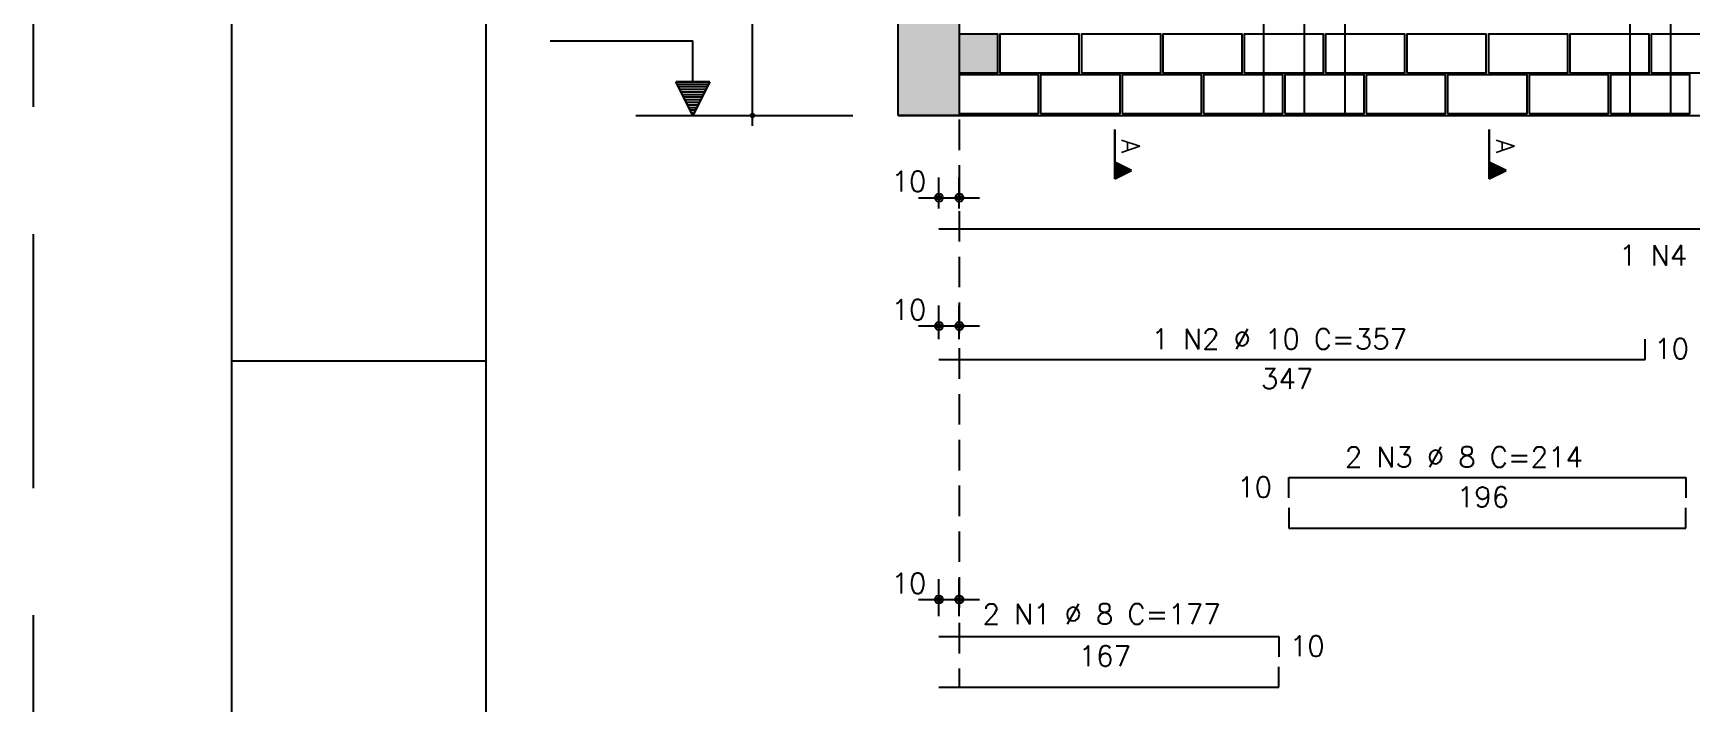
# Model space of a CAD drawing. Extents: x -1.9 to 86, y -1.6 to 60.9.
# Drawn here: x -1.95 to 14.34, y 26.33 to 32.92 of the extents above; entities that cross this region are included whole.
import ezdxf

# ---------------------------------------------------------------- set-up
doc = ezdxf.new("R2010")
doc.units = 0
doc.header["$MEASUREMENT"] = 0
doc.linetypes.add('ESTILO_TQS_0001', pattern=[0.45, 0.3, -0.15])
doc.linetypes.add('HIDDEN', pattern=[0.375, 0.25, -0.125])
doc.layers.get('0').update_dxf_attribs({"linetype": 'CONTINUOUS'})
doc.layers.get('Defpoints').update_dxf_attribs({"linetype": 'CONTINUOUS'})
for name, color, linetype in [('ARQ_FOLHA', 7, 'CONTINUOUS'), ('PENA_01', 1, 'CONTINUOUS'), ('PENA_02', 2, 'CONTINUOUS'), ('PENA_03', 3, 'CONTINUOUS'), ('PENA_05', 5, 'CONTINUOUS'), ('PENA_11', 252, 'CONTINUOUS'), ('PENA_23', 50, 'CONTINUOUS')]:
    doc.layers.add(name, color=color, linetype=linetype)
doc.styles.get("Standard").update_dxf_attribs({"font": 'ROMANS.SHX'})

# ---------------------------------------------------------------- blocks, each defined once
blk = doc.blocks.new('FOLHA A1 - 841 X 594')
at = {"layer": 'ARQ_FOLHA', "color": 1}
blk.add_line((-816, 297), (-841, 297), dxfattribs=at)
for points in [[(-841, 0), (0, 0), (0, 594), (-841, 594)], [(-816, 10), (-10, 10), (-10, 584), (-816, 584)]]:
    blk.add_lwpolyline(points, close=True, dxfattribs=at)
at = {"layer": 'Defpoints', "color": 8, "linetype": 'HIDDEN', "ltscale": 100}
blk.add_lwpolyline([(-860.5, 609.5), (-860.5, -15.5), (19.5, -15.5), (19.5, 609.5)], close=True, dxfattribs=at)
blk = doc.blocks.new('*U24')
blk.add_blockref('FOLHA A1 - 841 X 594', (0, 0))

msp = doc.modelspace()

# ---------------------------------------------------------------- linework, layer by layer
at = {"layer": 'PENA_01', "linetype": 'ESTILO_TQS_0001'}
msp.add_line((7.151532, 37.020798), (7.151532, 26.487678), dxfattribs=at)
at = {"layer": 'PENA_01', "linetype": 'Continuous'}
for p, q in [((3.973176, 32.110798), (6.10404, 32.110798)), ((6.951532, 31.195211), (6.951532, 31.502222)), ((7.151532, 31.195211), (7.151532, 31.502222)), ((6.751532, 31.302222), (7.351532, 31.302222)), ((6.951532, 29.912271), (6.951532, 30.240907)), ((7.151532, 29.912271), (7.151532, 30.240907)), ((6.751532, 30.040907), (7.351532, 30.040907)), ((6.951532, 27.187678), (6.951532, 27.550266)), ((7.151532, 27.187678), (7.151532, 27.550266)), ((6.751532, 27.350266), (7.351532, 27.350266))]:
    msp.add_line(p, q, dxfattribs=at)
at = {"layer": 'PENA_02', "linetype": 'Continuous'}
msp.add_line((6.551532, 32.110798), (54.831532, 32.110798), dxfattribs=at)
for points in [[(6.551532, 32.110798), (6.551532, 37.550798), (54.831532, 37.550798), (54.831532, 37.310798), (54.151532, 37.310798), (54.151532, 36.530798), (47.551532, 36.530798), (47.551532, 37.310798), (45.931532, 37.310798), (45.931532, 36.530798), (39.131532, 36.530798), (39.131532, 37.310798), (7.151532, 37.310798), (7.151532, 32.110798), (6.551532, 32.110798)], [(7.151532, 32.530798), (7.531532, 32.530798), (7.531532, 32.910798), (7.151532, 32.910798), (7.151532, 32.530798)], [(7.551532, 32.530798), (8.331532, 32.530798), (8.331532, 32.910798), (7.551532, 32.910798), (7.551532, 32.530798)], [(8.351532, 32.530798), (9.131532, 32.530798), (9.131532, 32.910798), (8.351532, 32.910798), (8.351532, 32.530798)], [(9.151532, 32.530798), (9.931532, 32.530798), (9.931532, 32.910798), (9.151532, 32.910798), (9.151532, 32.530798)], [(9.951532, 32.530798), (10.731532, 32.530798), (10.731532, 32.910798), (9.951532, 32.910798), (9.951532, 32.530798)], [(10.751532, 32.530798), (11.531532, 32.530798), (11.531532, 32.910798), (10.751532, 32.910798), (10.751532, 32.530798)], [(11.551532, 32.530798), (12.331532, 32.530798), (12.331532, 32.910798), (11.551532, 32.910798), (11.551532, 32.530798)], [(12.351532, 32.530798), (13.131532, 32.530798), (13.131532, 32.910798), (12.351532, 32.910798), (12.351532, 32.530798)], [(13.151532, 32.530798), (13.931532, 32.530798), (13.931532, 32.910798), (13.151532, 32.910798), (13.151532, 32.530798)], [(13.951532, 32.530798), (14.731532, 32.530798), (14.731532, 32.910798), (13.951532, 32.910798), (13.951532, 32.530798)], [(7.151532, 32.130798), (7.931532, 32.130798), (7.931532, 32.510798), (7.151532, 32.510798), (7.151532, 32.130798)], [(7.951532, 32.130798), (8.731532, 32.130798), (8.731532, 32.510798), (7.951532, 32.510798), (7.951532, 32.130798)], [(8.751532, 32.130798), (9.531532, 32.130798), (9.531532, 32.510798), (8.751532, 32.510798), (8.751532, 32.130798)], [(9.551532, 32.130798), (10.331532, 32.130798), (10.331532, 32.510798), (9.551532, 32.510798), (9.551532, 32.130798)], [(10.351532, 32.130798), (11.131532, 32.130798), (11.131532, 32.510798), (10.351532, 32.510798), (10.351532, 32.130798)], [(11.151532, 32.130798), (11.931532, 32.130798), (11.931532, 32.510798), (11.151532, 32.510798), (11.151532, 32.130798)], [(11.951532, 32.130798), (12.731532, 32.130798), (12.731532, 32.510798), (11.951532, 32.510798), (11.951532, 32.130798)], [(12.751532, 32.130798), (13.531532, 32.130798), (13.531532, 32.510798), (12.751532, 32.510798), (12.751532, 32.130798)], [(13.551532, 32.130798), (14.331532, 32.130798), (14.331532, 32.510798), (13.551532, 32.510798), (13.551532, 32.130798)]]:
    msp.add_lwpolyline(points, dxfattribs=at)
for centre, radius in [((5.119322, 32.110798), 0.02), ((5.119322, 32.110798), 0.01), ((6.951532, 31.302222), 0.04), ((6.951532, 31.302222), 0.02), ((7.151532, 31.302222), 0.04), ((7.151532, 31.302222), 0.02), ((6.951532, 30.040907), 0.04), ((6.951532, 30.040907), 0.02), ((7.151532, 30.040907), 0.04), ((7.151532, 30.040907), 0.02), ((6.951532, 27.350266), 0.04), ((6.951532, 27.350266), 0.02), ((7.151532, 27.350266), 0.04), ((7.151532, 27.350266), 0.02)]:
    msp.add_circle(centre, radius, dxfattribs=at)
at = {"layer": 'PENA_03', "linetype": 'Continuous'}
for p, q in [((5.119322, 32.010265), (5.119322, 37.650798)), ((4.532175, 32.842663), (3.132175, 32.842663)), ((4.532175, 32.442663), (4.532175, 32.842663)), ((4.533575, 32.442663), (4.533575, 32.844063)), ((4.532875, 32.110798), (4.366942, 32.442663)), ((4.366942, 32.442663), (4.532175, 32.442663)), ((4.532875, 32.11392), (4.369198, 32.441272)), ((4.696551, 32.441272), (4.369198, 32.441272)), ((4.698808, 32.442663), (4.532875, 32.110798)), ((4.696551, 32.441273), (4.532875, 32.113919)), ((4.533575, 32.442663), (4.698808, 32.442663)), ((4.686044, 32.417135), (4.379706, 32.417135)), ((4.67328, 32.391607), (4.39247, 32.391607)), ((4.660516, 32.366079), (4.405234, 32.366079)), ((4.647751, 32.340551), (4.417998, 32.340551)), ((4.634987, 32.315023), (4.430762, 32.315023)), ((4.622223, 32.289495), (4.443526, 32.289495)), ((4.609459, 32.263967), (4.45629, 32.263967)), ((4.596695, 32.238439), (4.469054, 32.238439)), ((4.583931, 32.212911), (4.481818, 32.212911)), ((4.571167, 32.187383), (4.494582, 32.187383)), ((4.558403, 32.161854), (4.507346, 32.161854)), ((4.545639, 32.136326), (4.520111, 32.136326)), ((8.67918, 31.973733), (8.67918, 31.487351)), ((8.679876, 31.652936), (8.679876, 31.973733)), ((12.36001, 31.973733), (12.36001, 31.487351)), ((12.360706, 31.652936), (12.360706, 31.973733)), ((8.845113, 31.570317), (8.679875, 31.652936)), ((8.679876, 31.488479), (8.679876, 31.652156)), ((8.843552, 31.570317), (8.679876, 31.652156)), ((8.691944, 31.493733), (8.691944, 31.646902)), ((8.704708, 31.500115), (8.704708, 31.64052)), ((8.717472, 31.506497), (8.717472, 31.634138)), ((8.730236, 31.512879), (8.730236, 31.627756)), ((8.743, 31.519261), (8.743, 31.621374)), ((8.755764, 31.525643), (8.755764, 31.614992)), ((8.768528, 31.532025), (8.768528, 31.60861)), ((12.525943, 31.570317), (12.360705, 31.652936)), ((12.360706, 31.488479), (12.360706, 31.652156)), ((12.524382, 31.570317), (12.360706, 31.652156)), ((12.372774, 31.493733), (12.372774, 31.646902)), ((12.385538, 31.500115), (12.385538, 31.64052)), ((12.398302, 31.506497), (12.398302, 31.634138)), ((12.411066, 31.512879), (12.411066, 31.627756)), ((12.42383, 31.519261), (12.42383, 31.621374)), ((12.436594, 31.525643), (12.436594, 31.614992)), ((12.449358, 31.532025), (12.449358, 31.60861)), ((8.67918, 31.487351), (8.845113, 31.570317)), ((8.679875, 31.488479), (8.843552, 31.570317)), ((8.781292, 31.538407), (8.781292, 31.602228)), ((8.794056, 31.544789), (8.794056, 31.595846)), ((8.80682, 31.551171), (8.80682, 31.589464)), ((8.819585, 31.557553), (8.819585, 31.583082)), ((8.832349, 31.563935), (8.832349, 31.576699)), ((12.36001, 31.487351), (12.525943, 31.570317)), ((12.360705, 31.488479), (12.524382, 31.570317)), ((12.462122, 31.538407), (12.462122, 31.602228)), ((12.474886, 31.544789), (12.474886, 31.595846)), ((12.48765, 31.551171), (12.48765, 31.589464)), ((12.500415, 31.557553), (12.500415, 31.583082)), ((12.513179, 31.563935), (12.513179, 31.576699)), ((6.951532, 30.995211), (6.951532, 30.995211)), ((7.151532, 30.995211), (7.151532, 30.995211)), ((6.951532, 29.712271), (6.951532, 29.712271)), ((7.151532, 29.712271), (7.151532, 29.712271)), ((6.951532, 26.987678), (6.951532, 26.987678)), ((7.151532, 26.987678), (7.151532, 26.987678))]:
    msp.add_line(p, q, dxfattribs=at)
at = {"layer": 'PENA_05', "linetype": 'Continuous'}
for p, q in [((6.951532, 30.995211), (23.541532, 30.995211)), ((13.891532, 29.712271), (13.891532, 29.912271)), ((6.951532, 29.712271), (13.891532, 29.712271)), ((10.391532, 28.351359), (10.391532, 28.551359)), ((10.391532, 28.551359), (14.291532, 28.551359)), ((14.291532, 28.551359), (14.291532, 28.351359)), ((10.391532, 28.251359), (10.391532, 28.051359)), ((14.291532, 28.051359), (14.291532, 28.251359)), ((10.391532, 28.051359), (14.291532, 28.051359)), ((6.951532, 26.987678), (10.291532, 26.987678)), ((10.291532, 26.987678), (10.291532, 26.787678)), ((10.291532, 26.487678), (10.291532, 26.687678)), ((6.951532, 26.487678), (10.291532, 26.487678))]:
    msp.add_line(p, q, dxfattribs=at)
for points in [[(10.141532, 38.350798), (10.141532, 32.110798)], [(10.541532, 38.350798), (10.541532, 32.110798)], [(10.941532, 38.350798), (10.941532, 32.110798)], [(13.741532, 38.350798), (13.741532, 32.110798)], [(14.141532, 38.350798), (14.141532, 32.110798)]]:
    msp.add_lwpolyline(points, dxfattribs=at)
at = {"layer": 'PENA_11', "linetype": 'Continuous'}
for points in [[(7.151532, 37.310798), (6.551532, 32.110798), (6.551532, 37.550798)], [(7.151532, 37.310798), (7.151532, 32.110798), (6.551532, 32.110798)]]:
    msp.add_solid(points, dxfattribs=at)
at = {"layer": 'PENA_23', "linetype": 'Continuous'}
msp.add_lwpolyline([(7.151532, 32.530798), (7.531532, 32.530798), (7.531532, 32.910798), (7.151532, 32.910798), (7.151532, 32.530798)], dxfattribs=at)
for points in [[(7.151532, 32.530798), (7.531532, 32.530798), (7.531532, 32.910798)], [(7.151532, 32.530798), (7.531532, 32.910798), (7.151532, 32.910798)], [(7.151532, 32.530798), (7.151532, 32.910798), (7.151532, 32.530798)]]:
    msp.add_solid(points, dxfattribs=at)

# ---------------------------------------------------------------- block references
at = {"xscale": 0.09999999999999938, "yscale": 0.09999999999999938, "zscale": 0.09999999999999938}
msp.add_blockref('*U24', (84.1, -0.004999), dxfattribs=at)

# ---------------------------------------------------------------- texts
at = {"layer": 'PENA_03', "linetype": 'Continuous'}
for p in [(8.746209, 31.877179), (12.427039, 31.877179)]:
    msp.add_text('A', height=0.18, rotation=270, dxfattribs=at).set_placement(p)
for s, p in [('10', (6.484866, 31.362222)), ('1 N4 %%c 10 C=830', (13.636741, 30.636244)), ('10', (6.484866, 30.100907)), ('1 N2 %%c 10 C=357', (9.041532, 29.812271)), ('10', (13.981532, 29.717271)), ('347', (10.116532, 29.422271)), ('2 N3 %%c 8 C=214', (10.941532, 28.651359)), ('10', (9.883532, 28.355359)), ('196', (12.041532, 28.259359)), ('10', (6.484866, 27.410266)), ('2 N1 %%c 8 C=177', (7.38084, 27.107072)), ('167', (8.325532, 26.695678)), ('10', (10.399532, 26.791678))]:
    msp.add_text(s, height=0.2, dxfattribs=at).set_placement(p)

doc.saveas('drawing.dxf')
